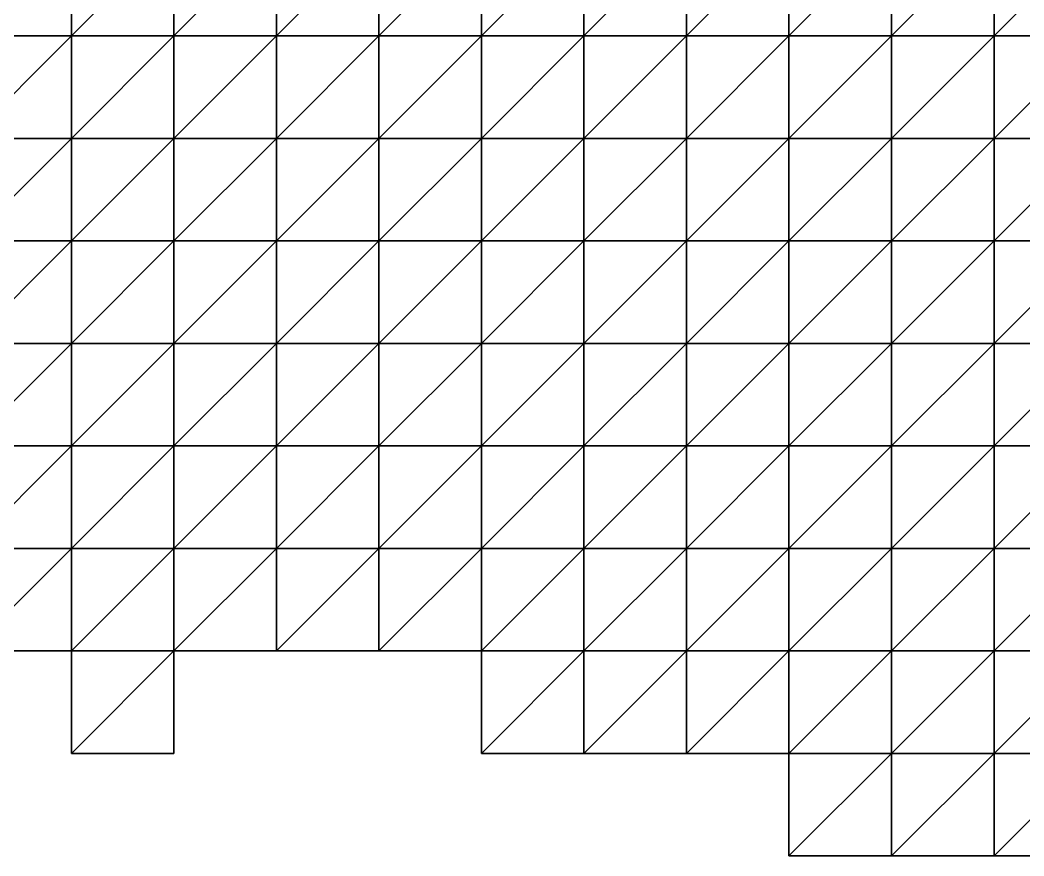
# Model space of a CAD drawing. Extents: x 292020 to 295740, y 4557680 to 4560040.
# Drawn here: x 294390 to 294585.8, y 4558480 to 4558643.1 of the extents above; entities that cross this region are included whole.
import ezdxf

# ---------------------------------------------------------------- set-up
doc = ezdxf.new("R2010")
doc.units = 0
doc.layers.add('RUN201_4_-_RUN201_NODOMAIN5_20X', color=7, linetype='CONTINUOUS')

msp = doc.modelspace()

# ---------------------------------------------------------------- linework, layer by layer
at = {"layer": 'RUN201_4_-_RUN201_NODOMAIN5_20X'}
for points in [[(294380, 4558660, 1880), (294380, 4558640, 1880), (294400, 4558660, 1880)], [(294400, 4558660, 1880), (294380, 4558640, 1880), (294400, 4558640, 1880)], [(294400, 4558660, 1940), (294380, 4558640, 1940), (294380, 4558660, 1940)], [(294400, 4558640, 1940), (294380, 4558640, 1940), (294400, 4558660, 1940)], [(294400, 4558660, 1880), (294400, 4558640, 1880), (294420, 4558660, 1880)], [(294420, 4558660, 1880), (294400, 4558640, 1880), (294420, 4558640, 1880)], [(294420, 4558660, 1940), (294400, 4558640, 1940), (294400, 4558660, 1940)], [(294420, 4558640, 1940), (294400, 4558640, 1940), (294420, 4558660, 1940)], [(294420, 4558660, 1880), (294420, 4558640, 1880), (294440, 4558660, 1880)], [(294440, 4558660, 1880), (294420, 4558640, 1880), (294440, 4558640, 1880)], [(294440, 4558660, 1940), (294420, 4558640, 1940), (294420, 4558660, 1940)], [(294440, 4558640, 1940), (294420, 4558640, 1940), (294440, 4558660, 1940)], [(294440, 4558660, 1880), (294440, 4558640, 1880), (294460, 4558660, 1880)], [(294460, 4558660, 1880), (294440, 4558640, 1880), (294460, 4558640, 1880)], [(294460, 4558660, 1940), (294440, 4558640, 1940), (294440, 4558660, 1940)], [(294460, 4558640, 1940), (294440, 4558640, 1940), (294460, 4558660, 1940)], [(294460, 4558660, 1880), (294460, 4558640, 1880), (294480, 4558660, 1880)], [(294480, 4558660, 1880), (294460, 4558640, 1880), (294480, 4558640, 1880)], [(294480, 4558660, 1940), (294460, 4558640, 1940), (294460, 4558660, 1940)], [(294480, 4558640, 1940), (294460, 4558640, 1940), (294480, 4558660, 1940)], [(294480, 4558660, 1880), (294480, 4558640, 1880), (294500, 4558660, 1880)], [(294500, 4558660, 1880), (294480, 4558640, 1880), (294500, 4558640, 1880)], [(294500, 4558660, 1940), (294480, 4558640, 1940), (294480, 4558660, 1940)], [(294500, 4558640, 1940), (294480, 4558640, 1940), (294500, 4558660, 1940)], [(294500, 4558660, 1860), (294500, 4558640, 1860), (294520, 4558660, 1860)], [(294520, 4558660, 1860), (294500, 4558640, 1860), (294520, 4558640, 1860)], [(294500, 4558660, 1860), (294500, 4558640, 1880), (294500, 4558640, 1860)], [(294500, 4558660, 1880), (294500, 4558640, 1880), (294500, 4558660, 1860)], [(294520, 4558660, 1940), (294500, 4558640, 1940), (294500, 4558660, 1940)], [(294520, 4558640, 1940), (294500, 4558640, 1940), (294520, 4558660, 1940)], [(294520, 4558660, 1860), (294520, 4558640, 1860), (294540, 4558660, 1860)], [(294540, 4558660, 1860), (294520, 4558640, 1860), (294540, 4558640, 1860)], [(294540, 4558660, 1940), (294520, 4558640, 1940), (294520, 4558660, 1940)], [(294540, 4558640, 1940), (294520, 4558640, 1940), (294540, 4558660, 1940)], [(294540, 4558660, 1860), (294540, 4558640, 1860), (294560, 4558660, 1860)], [(294560, 4558660, 1860), (294540, 4558640, 1860), (294560, 4558640, 1860)], [(294560, 4558660, 1940), (294540, 4558640, 1940), (294540, 4558660, 1940)], [(294560, 4558640, 1940), (294540, 4558640, 1940), (294560, 4558660, 1940)], [(294560, 4558660, 1860), (294560, 4558640, 1860), (294580, 4558660, 1860)], [(294580, 4558660, 1860), (294560, 4558640, 1860), (294580, 4558640, 1860)], [(294580, 4558660, 1940), (294560, 4558640, 1940), (294560, 4558660, 1940)], [(294580, 4558640, 1940), (294560, 4558640, 1940), (294580, 4558660, 1940)], [(294580, 4558660, 1860), (294580, 4558640, 1860), (294600, 4558660, 1860)], [(294600, 4558660, 1860), (294580, 4558640, 1860), (294600, 4558640, 1860)], [(294600, 4558660, 1940), (294580, 4558640, 1940), (294580, 4558660, 1940)], [(294600, 4558640, 1940), (294580, 4558640, 1940), (294600, 4558660, 1940)], [(294380, 4558640, 1880), (294380, 4558620, 1880), (294400, 4558640, 1880)], [(294400, 4558640, 1880), (294380, 4558620, 1880), (294400, 4558620, 1880)], [(294400, 4558640, 1940), (294380, 4558620, 1940), (294380, 4558640, 1940)], [(294400, 4558620, 1940), (294380, 4558620, 1940), (294400, 4558640, 1940)], [(294400, 4558640, 1880), (294400, 4558620, 1880), (294420, 4558640, 1880)], [(294420, 4558640, 1880), (294400, 4558620, 1880), (294420, 4558620, 1880)], [(294420, 4558640, 1940), (294400, 4558620, 1940), (294400, 4558640, 1940)], [(294420, 4558620, 1940), (294400, 4558620, 1940), (294420, 4558640, 1940)], [(294420, 4558640, 1880), (294420, 4558620, 1880), (294440, 4558640, 1880)], [(294440, 4558640, 1880), (294420, 4558620, 1880), (294440, 4558620, 1880)], [(294440, 4558640, 1940), (294420, 4558620, 1940), (294420, 4558640, 1940)], [(294440, 4558620, 1940), (294420, 4558620, 1940), (294440, 4558640, 1940)], [(294440, 4558640, 1860), (294440, 4558620, 1860), (294460, 4558640, 1860)], [(294460, 4558640, 1860), (294440, 4558620, 1860), (294460, 4558620, 1860)], [(294460, 4558640, 1860), (294440, 4558640, 1880), (294440, 4558640, 1860)], [(294460, 4558640, 1880), (294440, 4558640, 1880), (294460, 4558640, 1860)], [(294440, 4558640, 1860), (294440, 4558620, 1880), (294440, 4558620, 1860)], [(294440, 4558640, 1880), (294440, 4558620, 1880), (294440, 4558640, 1860)], [(294460, 4558640, 1940), (294440, 4558620, 1940), (294440, 4558640, 1940)], [(294460, 4558620, 1940), (294440, 4558620, 1940), (294460, 4558640, 1940)], [(294460, 4558640, 1860), (294460, 4558620, 1860), (294480, 4558640, 1860)], [(294480, 4558640, 1860), (294460, 4558620, 1860), (294480, 4558620, 1860)], [(294480, 4558640, 1860), (294460, 4558640, 1880), (294460, 4558640, 1860)], [(294480, 4558640, 1880), (294460, 4558640, 1880), (294480, 4558640, 1860)], [(294480, 4558640, 1940), (294460, 4558620, 1940), (294460, 4558640, 1940)], [(294480, 4558620, 1940), (294460, 4558620, 1940), (294480, 4558640, 1940)], [(294480, 4558640, 1860), (294480, 4558620, 1860), (294500, 4558640, 1860)], [(294500, 4558640, 1860), (294480, 4558620, 1860), (294500, 4558620, 1860)], [(294500, 4558640, 1860), (294480, 4558640, 1880), (294480, 4558640, 1860)], [(294500, 4558640, 1880), (294480, 4558640, 1880), (294500, 4558640, 1860)], [(294500, 4558640, 1940), (294480, 4558620, 1940), (294480, 4558640, 1940)], [(294500, 4558620, 1940), (294480, 4558620, 1940), (294500, 4558640, 1940)], [(294500, 4558640, 1860), (294500, 4558620, 1860), (294520, 4558640, 1860)], [(294520, 4558640, 1860), (294500, 4558620, 1860), (294520, 4558620, 1860)], [(294520, 4558640, 1940), (294500, 4558620, 1940), (294500, 4558640, 1940)], [(294520, 4558620, 1940), (294500, 4558620, 1940), (294520, 4558640, 1940)], [(294520, 4558640, 1860), (294520, 4558620, 1860), (294540, 4558640, 1860)], [(294540, 4558640, 1860), (294520, 4558620, 1860), (294540, 4558620, 1860)], [(294540, 4558640, 1940), (294520, 4558620, 1940), (294520, 4558640, 1940)], [(294540, 4558620, 1940), (294520, 4558620, 1940), (294540, 4558640, 1940)], [(294540, 4558640, 1860), (294540, 4558620, 1860), (294560, 4558640, 1860)], [(294560, 4558640, 1860), (294540, 4558620, 1860), (294560, 4558620, 1860)], [(294560, 4558640, 1940), (294540, 4558620, 1940), (294540, 4558640, 1940)], [(294560, 4558620, 1940), (294540, 4558620, 1940), (294560, 4558640, 1940)], [(294560, 4558640, 1840), (294560, 4558620, 1840), (294580, 4558640, 1840)], [(294580, 4558640, 1840), (294560, 4558620, 1840), (294580, 4558620, 1840)], [(294580, 4558640, 1840), (294560, 4558640, 1860), (294560, 4558640, 1840)], [(294580, 4558640, 1860), (294560, 4558640, 1860), (294580, 4558640, 1840)], [(294560, 4558640, 1840), (294560, 4558620, 1860), (294560, 4558620, 1840)], [(294560, 4558640, 1860), (294560, 4558620, 1860), (294560, 4558640, 1840)], [(294580, 4558640, 1940), (294560, 4558620, 1940), (294560, 4558640, 1940)], [(294580, 4558620, 1940), (294560, 4558620, 1940), (294580, 4558640, 1940)], [(294580, 4558640, 1840), (294580, 4558620, 1840), (294600, 4558640, 1840)], [(294600, 4558640, 1840), (294580, 4558620, 1840), (294600, 4558620, 1840)], [(294600, 4558640, 1840), (294580, 4558640, 1860), (294580, 4558640, 1840)], [(294600, 4558640, 1860), (294580, 4558640, 1860), (294600, 4558640, 1840)], [(294600, 4558640, 1940), (294580, 4558620, 1940), (294580, 4558640, 1940)], [(294600, 4558620, 1940), (294580, 4558620, 1940), (294600, 4558640, 1940)], [(294380, 4558620, 1880), (294380, 4558600, 1880), (294400, 4558620, 1880)], [(294400, 4558620, 1880), (294380, 4558600, 1880), (294400, 4558600, 1880)], [(294400, 4558620, 1940), (294380, 4558600, 1940), (294380, 4558620, 1940)], [(294400, 4558600, 1940), (294380, 4558600, 1940), (294400, 4558620, 1940)], [(294400, 4558620, 1860), (294400, 4558600, 1860), (294420, 4558620, 1860)], [(294420, 4558620, 1860), (294400, 4558600, 1860), (294420, 4558600, 1860)], [(294420, 4558620, 1860), (294400, 4558620, 1880), (294400, 4558620, 1860)], [(294420, 4558620, 1880), (294400, 4558620, 1880), (294420, 4558620, 1860)], [(294400, 4558620, 1860), (294400, 4558600, 1880), (294400, 4558600, 1860)], [(294400, 4558620, 1880), (294400, 4558600, 1880), (294400, 4558620, 1860)], [(294420, 4558620, 1940), (294400, 4558600, 1940), (294400, 4558620, 1940)], [(294420, 4558600, 1940), (294400, 4558600, 1940), (294420, 4558620, 1940)], [(294420, 4558620, 1860), (294420, 4558600, 1860), (294440, 4558620, 1860)], [(294440, 4558620, 1860), (294420, 4558600, 1860), (294440, 4558600, 1860)], [(294440, 4558620, 1860), (294420, 4558620, 1880), (294420, 4558620, 1860)], [(294440, 4558620, 1880), (294420, 4558620, 1880), (294440, 4558620, 1860)], [(294440, 4558620, 1940), (294420, 4558600, 1940), (294420, 4558620, 1940)], [(294440, 4558600, 1940), (294420, 4558600, 1940), (294440, 4558620, 1940)], [(294440, 4558620, 1860), (294440, 4558600, 1860), (294460, 4558620, 1860)], [(294460, 4558620, 1860), (294440, 4558600, 1860), (294460, 4558600, 1860)], [(294460, 4558620, 1940), (294440, 4558600, 1940), (294440, 4558620, 1940)], [(294460, 4558600, 1940), (294440, 4558600, 1940), (294460, 4558620, 1940)], [(294460, 4558620, 1860), (294460, 4558600, 1860), (294480, 4558620, 1860)], [(294480, 4558620, 1860), (294460, 4558600, 1860), (294480, 4558600, 1860)], [(294480, 4558620, 1940), (294460, 4558600, 1940), (294460, 4558620, 1940)], [(294480, 4558600, 1940), (294460, 4558600, 1940), (294480, 4558620, 1940)], [(294480, 4558620, 1860), (294480, 4558600, 1860), (294500, 4558620, 1860)], [(294500, 4558620, 1860), (294480, 4558600, 1860), (294500, 4558600, 1860)], [(294500, 4558620, 1940), (294480, 4558600, 1940), (294480, 4558620, 1940)], [(294500, 4558600, 1940), (294480, 4558600, 1940), (294500, 4558620, 1940)], [(294500, 4558620, 1840), (294500, 4558600, 1840), (294520, 4558620, 1840)], [(294520, 4558620, 1840), (294500, 4558600, 1840), (294520, 4558600, 1840)], [(294520, 4558620, 1840), (294500, 4558620, 1860), (294500, 4558620, 1840)], [(294520, 4558620, 1860), (294500, 4558620, 1860), (294520, 4558620, 1840)], [(294500, 4558620, 1840), (294500, 4558600, 1860), (294500, 4558600, 1840)], [(294500, 4558620, 1860), (294500, 4558600, 1860), (294500, 4558620, 1840)], [(294520, 4558620, 1940), (294500, 4558600, 1940), (294500, 4558620, 1940)], [(294520, 4558600, 1940), (294500, 4558600, 1940), (294520, 4558620, 1940)], [(294520, 4558620, 1840), (294520, 4558600, 1840), (294540, 4558620, 1840)], [(294540, 4558620, 1840), (294520, 4558600, 1840), (294540, 4558600, 1840)], [(294540, 4558620, 1840), (294520, 4558620, 1860), (294520, 4558620, 1840)], [(294540, 4558620, 1860), (294520, 4558620, 1860), (294540, 4558620, 1840)], [(294540, 4558620, 1940), (294520, 4558600, 1940), (294520, 4558620, 1940)], [(294540, 4558600, 1940), (294520, 4558600, 1940), (294540, 4558620, 1940)], [(294540, 4558620, 1840), (294540, 4558600, 1840), (294560, 4558620, 1840)], [(294560, 4558620, 1840), (294540, 4558600, 1840), (294560, 4558600, 1840)], [(294560, 4558620, 1840), (294540, 4558620, 1860), (294540, 4558620, 1840)], [(294560, 4558620, 1860), (294540, 4558620, 1860), (294560, 4558620, 1840)], [(294560, 4558620, 1940), (294540, 4558600, 1940), (294540, 4558620, 1940)], [(294560, 4558600, 1940), (294540, 4558600, 1940), (294560, 4558620, 1940)], [(294560, 4558620, 1840), (294560, 4558600, 1840), (294580, 4558620, 1840)], [(294580, 4558620, 1840), (294560, 4558600, 1840), (294580, 4558600, 1840)], [(294580, 4558620, 1940), (294560, 4558600, 1940), (294560, 4558620, 1940)], [(294580, 4558600, 1940), (294560, 4558600, 1940), (294580, 4558620, 1940)], [(294580, 4558620, 1840), (294580, 4558600, 1840), (294600, 4558620, 1840)], [(294600, 4558620, 1840), (294580, 4558600, 1840), (294600, 4558600, 1840)], [(294600, 4558620, 1940), (294580, 4558600, 1940), (294580, 4558620, 1940)], [(294600, 4558600, 1940), (294580, 4558600, 1940), (294600, 4558620, 1940)], [(294380, 4558600, 1880), (294380, 4558580, 1880), (294400, 4558600, 1880)], [(294400, 4558600, 1880), (294380, 4558580, 1880), (294400, 4558580, 1880)], [(294400, 4558600, 1940), (294380, 4558580, 1940), (294380, 4558600, 1940)], [(294400, 4558580, 1940), (294380, 4558580, 1940), (294400, 4558600, 1940)], [(294400, 4558600, 1860), (294400, 4558600, 1880), (294420, 4558600, 1860)], [(294420, 4558600, 1860), (294400, 4558600, 1880), (294420, 4558600, 1880)], [(294400, 4558600, 1880), (294400, 4558580, 1880), (294420, 4558600, 1880)], [(294420, 4558600, 1880), (294400, 4558580, 1880), (294420, 4558580, 1880)], [(294420, 4558600, 1940), (294400, 4558580, 1940), (294400, 4558600, 1940)], [(294420, 4558580, 1940), (294400, 4558580, 1940), (294420, 4558600, 1940)], [(294420, 4558600, 1860), (294420, 4558600, 1880), (294440, 4558600, 1860)], [(294440, 4558600, 1860), (294420, 4558600, 1880), (294440, 4558600, 1880)], [(294420, 4558600, 1880), (294420, 4558580, 1880), (294440, 4558600, 1880)], [(294440, 4558600, 1880), (294420, 4558580, 1880), (294440, 4558580, 1880)], [(294440, 4558600, 1940), (294420, 4558580, 1940), (294420, 4558600, 1940)], [(294440, 4558580, 1940), (294420, 4558580, 1940), (294440, 4558600, 1940)], [(294440, 4558600, 1860), (294440, 4558600, 1880), (294460, 4558600, 1860)], [(294460, 4558600, 1860), (294440, 4558600, 1880), (294460, 4558600, 1880)], [(294440, 4558600, 1880), (294440, 4558580, 1880), (294460, 4558600, 1880)], [(294460, 4558600, 1880), (294440, 4558580, 1880), (294460, 4558580, 1880)], [(294460, 4558600, 1940), (294440, 4558580, 1940), (294440, 4558600, 1940)], [(294460, 4558580, 1940), (294440, 4558580, 1940), (294460, 4558600, 1940)], [(294460, 4558600, 1860), (294460, 4558600, 1880), (294480, 4558600, 1860)], [(294480, 4558600, 1860), (294460, 4558600, 1880), (294480, 4558600, 1880)], [(294460, 4558600, 1880), (294460, 4558580, 1880), (294480, 4558600, 1880)], [(294480, 4558600, 1880), (294460, 4558580, 1880), (294480, 4558580, 1880)], [(294480, 4558600, 1940), (294460, 4558580, 1940), (294460, 4558600, 1940)], [(294480, 4558580, 1940), (294460, 4558580, 1940), (294480, 4558600, 1940)], [(294480, 4558600, 1860), (294480, 4558600, 1880), (294500, 4558600, 1860)], [(294500, 4558600, 1860), (294480, 4558600, 1880), (294500, 4558600, 1880)], [(294480, 4558600, 1880), (294480, 4558580, 1880), (294500, 4558600, 1880)], [(294500, 4558600, 1880), (294480, 4558580, 1880), (294500, 4558580, 1880)], [(294500, 4558600, 1940), (294480, 4558580, 1940), (294480, 4558600, 1940)], [(294500, 4558580, 1940), (294480, 4558580, 1940), (294500, 4558600, 1940)], [(294500, 4558600, 1840), (294500, 4558600, 1860), (294520, 4558600, 1840)], [(294520, 4558600, 1840), (294500, 4558600, 1860), (294520, 4558600, 1860)], [(294500, 4558600, 1860), (294500, 4558580, 1860), (294520, 4558600, 1860)], [(294520, 4558600, 1860), (294500, 4558580, 1860), (294520, 4558580, 1860)], [(294500, 4558600, 1860), (294500, 4558580, 1880), (294500, 4558580, 1860)], [(294500, 4558600, 1880), (294500, 4558580, 1880), (294500, 4558600, 1860)], [(294520, 4558600, 1940), (294500, 4558580, 1940), (294500, 4558600, 1940)], [(294520, 4558580, 1940), (294500, 4558580, 1940), (294520, 4558600, 1940)], [(294520, 4558600, 1840), (294520, 4558600, 1860), (294540, 4558600, 1840)], [(294540, 4558600, 1840), (294520, 4558600, 1860), (294540, 4558600, 1860)], [(294520, 4558600, 1860), (294520, 4558580, 1860), (294540, 4558600, 1860)], [(294540, 4558600, 1860), (294520, 4558580, 1860), (294540, 4558580, 1860)], [(294540, 4558600, 1940), (294520, 4558580, 1940), (294520, 4558600, 1940)], [(294540, 4558580, 1940), (294520, 4558580, 1940), (294540, 4558600, 1940)], [(294540, 4558600, 1840), (294540, 4558580, 1840), (294560, 4558600, 1840)], [(294560, 4558600, 1840), (294540, 4558580, 1840), (294560, 4558580, 1840)], [(294540, 4558600, 1840), (294540, 4558580, 1860), (294540, 4558580, 1840)], [(294540, 4558600, 1860), (294540, 4558580, 1860), (294540, 4558600, 1840)], [(294560, 4558600, 1940), (294540, 4558580, 1940), (294540, 4558600, 1940)], [(294560, 4558580, 1940), (294540, 4558580, 1940), (294560, 4558600, 1940)], [(294560, 4558600, 1840), (294560, 4558580, 1840), (294580, 4558600, 1840)], [(294580, 4558600, 1840), (294560, 4558580, 1840), (294580, 4558580, 1840)], [(294580, 4558600, 1940), (294560, 4558580, 1940), (294560, 4558600, 1940)], [(294580, 4558580, 1940), (294560, 4558580, 1940), (294580, 4558600, 1940)], [(294580, 4558600, 1840), (294580, 4558580, 1840), (294600, 4558600, 1840)], [(294600, 4558600, 1840), (294580, 4558580, 1840), (294600, 4558580, 1840)], [(294600, 4558600, 1940), (294580, 4558580, 1940), (294580, 4558600, 1940)], [(294600, 4558580, 1940), (294580, 4558580, 1940), (294600, 4558600, 1940)], [(294380, 4558580, 1880), (294380, 4558580, 1900), (294400, 4558580, 1880)], [(294400, 4558580, 1880), (294380, 4558580, 1900), (294400, 4558580, 1900)], [(294380, 4558580, 1900), (294380, 4558560, 1900), (294400, 4558580, 1900)], [(294400, 4558580, 1900), (294380, 4558560, 1900), (294400, 4558560, 1900)], [(294400, 4558580, 1940), (294380, 4558560, 1940), (294380, 4558580, 1940)], [(294400, 4558560, 1940), (294380, 4558560, 1940), (294400, 4558580, 1940)], [(294400, 4558580, 1880), (294400, 4558560, 1880), (294420, 4558580, 1880)], [(294420, 4558580, 1880), (294400, 4558560, 1880), (294420, 4558560, 1880)], [(294400, 4558580, 1880), (294400, 4558560, 1900), (294400, 4558560, 1880)], [(294400, 4558580, 1900), (294400, 4558560, 1900), (294400, 4558580, 1880)], [(294420, 4558580, 1940), (294400, 4558560, 1940), (294400, 4558580, 1940)], [(294420, 4558560, 1940), (294400, 4558560, 1940), (294420, 4558580, 1940)], [(294420, 4558560, 1880), (294420, 4558560, 1900), (294420, 4558580, 1880)], [(294420, 4558580, 1880), (294420, 4558560, 1900), (294420, 4558580, 1900)], [(294420, 4558580, 1880), (294420, 4558580, 1900), (294440, 4558580, 1880)], [(294440, 4558580, 1880), (294420, 4558580, 1900), (294440, 4558580, 1900)], [(294420, 4558580, 1900), (294420, 4558560, 1900), (294440, 4558580, 1900)], [(294440, 4558580, 1900), (294420, 4558560, 1900), (294440, 4558560, 1900)], [(294440, 4558580, 1940), (294420, 4558560, 1940), (294420, 4558580, 1940)], [(294440, 4558560, 1940), (294420, 4558560, 1940), (294440, 4558580, 1940)], [(294440, 4558580, 1880), (294440, 4558580, 1900), (294460, 4558580, 1880)], [(294460, 4558580, 1880), (294440, 4558580, 1900), (294460, 4558580, 1900)], [(294440, 4558580, 1900), (294440, 4558560, 1900), (294460, 4558580, 1900)], [(294460, 4558580, 1900), (294440, 4558560, 1900), (294460, 4558560, 1900)], [(294460, 4558580, 1940), (294440, 4558560, 1940), (294440, 4558580, 1940)], [(294460, 4558560, 1940), (294440, 4558560, 1940), (294460, 4558580, 1940)], [(294460, 4558580, 1880), (294460, 4558580, 1900), (294480, 4558580, 1880)], [(294480, 4558580, 1880), (294460, 4558580, 1900), (294480, 4558580, 1900)], [(294460, 4558580, 1900), (294460, 4558560, 1900), (294480, 4558580, 1900)], [(294480, 4558580, 1900), (294460, 4558560, 1900), (294480, 4558560, 1900)], [(294480, 4558580, 1940), (294460, 4558560, 1940), (294460, 4558580, 1940)], [(294480, 4558560, 1940), (294460, 4558560, 1940), (294480, 4558580, 1940)], [(294480, 4558580, 1880), (294480, 4558580, 1900), (294500, 4558580, 1880)], [(294500, 4558580, 1880), (294480, 4558580, 1900), (294500, 4558580, 1900)], [(294480, 4558580, 1900), (294480, 4558560, 1900), (294500, 4558580, 1900)], [(294500, 4558580, 1900), (294480, 4558560, 1900), (294500, 4558560, 1900)], [(294500, 4558580, 1940), (294480, 4558560, 1940), (294480, 4558580, 1940)], [(294500, 4558560, 1940), (294480, 4558560, 1940), (294500, 4558580, 1940)], [(294500, 4558580, 1860), (294500, 4558580, 1880), (294520, 4558580, 1860)], [(294520, 4558580, 1860), (294500, 4558580, 1880), (294520, 4558580, 1880)], [(294500, 4558580, 1880), (294500, 4558560, 1880), (294520, 4558580, 1880)], [(294520, 4558580, 1880), (294500, 4558560, 1880), (294520, 4558560, 1880)], [(294500, 4558580, 1880), (294500, 4558560, 1900), (294500, 4558560, 1880)], [(294500, 4558580, 1900), (294500, 4558560, 1900), (294500, 4558580, 1880)], [(294520, 4558580, 1940), (294500, 4558560, 1940), (294500, 4558580, 1940)], [(294520, 4558560, 1940), (294500, 4558560, 1940), (294520, 4558580, 1940)], [(294520, 4558580, 1860), (294520, 4558580, 1880), (294540, 4558580, 1860)], [(294540, 4558580, 1860), (294520, 4558580, 1880), (294540, 4558580, 1880)], [(294520, 4558580, 1880), (294520, 4558560, 1880), (294540, 4558580, 1880)], [(294540, 4558580, 1880), (294520, 4558560, 1880), (294540, 4558560, 1880)], [(294540, 4558580, 1940), (294520, 4558560, 1940), (294520, 4558580, 1940)], [(294540, 4558560, 1940), (294520, 4558560, 1940), (294540, 4558580, 1940)], [(294540, 4558580, 1840), (294540, 4558580, 1860), (294560, 4558580, 1840)], [(294560, 4558580, 1840), (294540, 4558580, 1860), (294560, 4558580, 1860)], [(294540, 4558580, 1860), (294540, 4558560, 1860), (294560, 4558580, 1860)], [(294560, 4558580, 1860), (294540, 4558560, 1860), (294560, 4558560, 1860)], [(294540, 4558580, 1860), (294540, 4558560, 1880), (294540, 4558560, 1860)], [(294540, 4558580, 1880), (294540, 4558560, 1880), (294540, 4558580, 1860)], [(294560, 4558580, 1940), (294540, 4558560, 1940), (294540, 4558580, 1940)], [(294560, 4558560, 1940), (294540, 4558560, 1940), (294560, 4558580, 1940)], [(294560, 4558580, 1840), (294560, 4558580, 1860), (294580, 4558580, 1840)], [(294580, 4558580, 1840), (294560, 4558580, 1860), (294580, 4558580, 1860)], [(294560, 4558580, 1860), (294560, 4558560, 1860), (294580, 4558580, 1860)], [(294580, 4558580, 1860), (294560, 4558560, 1860), (294580, 4558560, 1860)], [(294580, 4558580, 1940), (294560, 4558560, 1940), (294560, 4558580, 1940)], [(294580, 4558560, 1940), (294560, 4558560, 1940), (294580, 4558580, 1940)], [(294580, 4558580, 1840), (294580, 4558580, 1860), (294600, 4558580, 1840)], [(294600, 4558580, 1840), (294580, 4558580, 1860), (294600, 4558580, 1860)], [(294580, 4558580, 1860), (294580, 4558560, 1860), (294600, 4558580, 1860)], [(294600, 4558580, 1860), (294580, 4558560, 1860), (294600, 4558560, 1860)], [(294600, 4558580, 1940), (294580, 4558560, 1940), (294580, 4558580, 1940)], [(294600, 4558560, 1940), (294580, 4558560, 1940), (294600, 4558580, 1940)], [(294380, 4558560, 1900), (294380, 4558560, 1920), (294400, 4558560, 1900)], [(294400, 4558560, 1900), (294380, 4558560, 1920), (294400, 4558560, 1920)], [(294380, 4558560, 1920), (294380, 4558540, 1920), (294400, 4558560, 1920)], [(294400, 4558560, 1920), (294380, 4558540, 1920), (294400, 4558540, 1920)], [(294400, 4558560, 1960), (294380, 4558540, 1960), (294380, 4558560, 1960)], [(294400, 4558540, 1960), (294380, 4558540, 1960), (294400, 4558560, 1960)], [(294400, 4558560, 1940), (294380, 4558560, 1960), (294380, 4558560, 1940)], [(294400, 4558560, 1960), (294380, 4558560, 1960), (294400, 4558560, 1940)], [(294400, 4558560, 1880), (294400, 4558560, 1900), (294420, 4558560, 1880)], [(294420, 4558560, 1880), (294400, 4558560, 1900), (294420, 4558560, 1900)], [(294400, 4558560, 1900), (294400, 4558540, 1900), (294420, 4558560, 1900)], [(294420, 4558560, 1900), (294400, 4558540, 1900), (294420, 4558540, 1900)], [(294400, 4558560, 1900), (294400, 4558540, 1920), (294400, 4558540, 1900)], [(294400, 4558560, 1920), (294400, 4558540, 1920), (294400, 4558560, 1900)], [(294420, 4558560, 1960), (294400, 4558540, 1960), (294400, 4558560, 1960)], [(294420, 4558540, 1960), (294400, 4558540, 1960), (294420, 4558560, 1960)], [(294420, 4558560, 1940), (294400, 4558560, 1960), (294400, 4558560, 1940)], [(294420, 4558560, 1960), (294400, 4558560, 1960), (294420, 4558560, 1940)], [(294420, 4558540, 1900), (294420, 4558540, 1920), (294420, 4558560, 1900)], [(294420, 4558560, 1900), (294420, 4558540, 1920), (294420, 4558560, 1920)], [(294420, 4558560, 1900), (294420, 4558560, 1920), (294440, 4558560, 1900)], [(294440, 4558560, 1900), (294420, 4558560, 1920), (294440, 4558560, 1920)], [(294420, 4558560, 1920), (294420, 4558540, 1920), (294440, 4558560, 1920)], [(294440, 4558560, 1920), (294420, 4558540, 1920), (294440, 4558540, 1920)], [(294440, 4558560, 1960), (294420, 4558540, 1960), (294420, 4558560, 1960)], [(294440, 4558540, 1960), (294420, 4558540, 1960), (294440, 4558560, 1960)], [(294440, 4558560, 1940), (294420, 4558560, 1960), (294420, 4558560, 1940)], [(294440, 4558560, 1960), (294420, 4558560, 1960), (294440, 4558560, 1940)], [(294440, 4558560, 1900), (294440, 4558560, 1920), (294460, 4558560, 1900)], [(294460, 4558560, 1900), (294440, 4558560, 1920), (294460, 4558560, 1920)], [(294440, 4558560, 1920), (294440, 4558540, 1920), (294460, 4558560, 1920)], [(294460, 4558560, 1920), (294440, 4558540, 1920), (294460, 4558540, 1920)], [(294460, 4558560, 1960), (294440, 4558540, 1960), (294440, 4558560, 1960)], [(294460, 4558540, 1960), (294440, 4558540, 1960), (294460, 4558560, 1960)], [(294460, 4558560, 1940), (294440, 4558560, 1960), (294440, 4558560, 1940)], [(294460, 4558560, 1960), (294440, 4558560, 1960), (294460, 4558560, 1940)], [(294460, 4558560, 1900), (294460, 4558560, 1920), (294480, 4558560, 1900)], [(294480, 4558560, 1900), (294460, 4558560, 1920), (294480, 4558560, 1920)], [(294460, 4558560, 1920), (294460, 4558540, 1920), (294480, 4558560, 1920)], [(294480, 4558560, 1920), (294460, 4558540, 1920), (294480, 4558540, 1920)], [(294480, 4558560, 1960), (294460, 4558540, 1960), (294460, 4558560, 1960)], [(294480, 4558540, 1960), (294460, 4558540, 1960), (294480, 4558560, 1960)], [(294480, 4558560, 1940), (294460, 4558560, 1960), (294460, 4558560, 1940)], [(294480, 4558560, 1960), (294460, 4558560, 1960), (294480, 4558560, 1940)], [(294480, 4558560, 1900), (294480, 4558560, 1920), (294500, 4558560, 1900)], [(294500, 4558560, 1900), (294480, 4558560, 1920), (294500, 4558560, 1920)], [(294480, 4558560, 1920), (294480, 4558540, 1920), (294500, 4558560, 1920)], [(294500, 4558560, 1920), (294480, 4558540, 1920), (294500, 4558540, 1920)], [(294500, 4558560, 1940), (294480, 4558540, 1940), (294480, 4558560, 1940)], [(294500, 4558540, 1940), (294480, 4558540, 1940), (294500, 4558560, 1940)], [(294480, 4558540, 1940), (294480, 4558540, 1960), (294480, 4558560, 1940)], [(294480, 4558560, 1940), (294480, 4558540, 1960), (294480, 4558560, 1960)], [(294500, 4558560, 1880), (294500, 4558560, 1900), (294520, 4558560, 1880)], [(294520, 4558560, 1880), (294500, 4558560, 1900), (294520, 4558560, 1900)], [(294500, 4558560, 1900), (294500, 4558540, 1900), (294520, 4558560, 1900)], [(294520, 4558560, 1900), (294500, 4558540, 1900), (294520, 4558540, 1900)], [(294500, 4558560, 1900), (294500, 4558540, 1920), (294500, 4558540, 1900)], [(294500, 4558560, 1920), (294500, 4558540, 1920), (294500, 4558560, 1900)], [(294520, 4558560, 1940), (294500, 4558540, 1940), (294500, 4558560, 1940)], [(294520, 4558540, 1940), (294500, 4558540, 1940), (294520, 4558560, 1940)], [(294520, 4558560, 1880), (294520, 4558560, 1900), (294540, 4558560, 1880)], [(294540, 4558560, 1880), (294520, 4558560, 1900), (294540, 4558560, 1900)], [(294520, 4558560, 1900), (294520, 4558540, 1900), (294540, 4558560, 1900)], [(294540, 4558560, 1900), (294520, 4558540, 1900), (294540, 4558540, 1900)], [(294540, 4558560, 1940), (294520, 4558540, 1940), (294520, 4558560, 1940)], [(294540, 4558540, 1940), (294520, 4558540, 1940), (294540, 4558560, 1940)], [(294540, 4558560, 1860), (294540, 4558560, 1880), (294560, 4558560, 1860)], [(294560, 4558560, 1860), (294540, 4558560, 1880), (294560, 4558560, 1880)], [(294540, 4558560, 1880), (294540, 4558540, 1880), (294560, 4558560, 1880)], [(294560, 4558560, 1880), (294540, 4558540, 1880), (294560, 4558540, 1880)], [(294540, 4558560, 1880), (294540, 4558540, 1900), (294540, 4558540, 1880)], [(294540, 4558560, 1900), (294540, 4558540, 1900), (294540, 4558560, 1880)], [(294560, 4558560, 1940), (294540, 4558540, 1940), (294540, 4558560, 1940)], [(294560, 4558540, 1940), (294540, 4558540, 1940), (294560, 4558560, 1940)], [(294560, 4558560, 1860), (294560, 4558560, 1880), (294580, 4558560, 1860)], [(294580, 4558560, 1860), (294560, 4558560, 1880), (294580, 4558560, 1880)], [(294560, 4558560, 1880), (294560, 4558540, 1880), (294580, 4558560, 1880)], [(294580, 4558560, 1880), (294560, 4558540, 1880), (294580, 4558540, 1880)], [(294580, 4558560, 1940), (294560, 4558540, 1940), (294560, 4558560, 1940)], [(294580, 4558540, 1940), (294560, 4558540, 1940), (294580, 4558560, 1940)], [(294580, 4558560, 1860), (294580, 4558560, 1880), (294600, 4558560, 1860)], [(294600, 4558560, 1860), (294580, 4558560, 1880), (294600, 4558560, 1880)], [(294580, 4558560, 1880), (294580, 4558540, 1880), (294600, 4558560, 1880)], [(294600, 4558560, 1880), (294580, 4558540, 1880), (294600, 4558540, 1880)], [(294600, 4558560, 1940), (294580, 4558540, 1940), (294580, 4558560, 1940)], [(294600, 4558540, 1940), (294580, 4558540, 1940), (294600, 4558560, 1940)], [(294380, 4558540, 1920), (294380, 4558540, 1940), (294400, 4558540, 1920)], [(294400, 4558540, 1920), (294380, 4558540, 1940), (294400, 4558540, 1940)], [(294380, 4558540, 1940), (294380, 4558520, 1940), (294400, 4558540, 1940)], [(294400, 4558540, 1940), (294380, 4558520, 1940), (294400, 4558520, 1940)], [(294400, 4558540, 1960), (294380, 4558520, 1960), (294380, 4558540, 1960)], [(294400, 4558520, 1960), (294380, 4558520, 1960), (294400, 4558540, 1960)], [(294400, 4558540, 1900), (294400, 4558540, 1920), (294420, 4558540, 1900)], [(294420, 4558540, 1900), (294400, 4558540, 1920), (294420, 4558540, 1920)], [(294400, 4558540, 1920), (294400, 4558520, 1920), (294420, 4558540, 1920)], [(294420, 4558540, 1920), (294400, 4558520, 1920), (294420, 4558520, 1920)], [(294400, 4558540, 1920), (294400, 4558520, 1940), (294400, 4558520, 1920)], [(294400, 4558540, 1940), (294400, 4558520, 1940), (294400, 4558540, 1920)], [(294420, 4558540, 1960), (294400, 4558520, 1960), (294400, 4558540, 1960)], [(294420, 4558520, 1960), (294400, 4558520, 1960), (294420, 4558540, 1960)], [(294420, 4558520, 1920), (294420, 4558520, 1940), (294420, 4558540, 1920)], [(294420, 4558540, 1920), (294420, 4558520, 1940), (294420, 4558540, 1940)], [(294420, 4558540, 1920), (294420, 4558540, 1940), (294440, 4558540, 1920)], [(294440, 4558540, 1920), (294420, 4558540, 1940), (294440, 4558540, 1940)], [(294420, 4558540, 1940), (294420, 4558520, 1940), (294440, 4558540, 1940)], [(294440, 4558540, 1940), (294420, 4558520, 1940), (294440, 4558520, 1940)], [(294440, 4558540, 1960), (294420, 4558520, 1960), (294420, 4558540, 1960)], [(294440, 4558520, 1960), (294420, 4558520, 1960), (294440, 4558540, 1960)], [(294440, 4558540, 1920), (294440, 4558540, 1940), (294460, 4558540, 1920)], [(294460, 4558540, 1920), (294440, 4558540, 1940), (294460, 4558540, 1940)], [(294440, 4558540, 1940), (294440, 4558520, 1940), (294460, 4558540, 1940)], [(294460, 4558540, 1940), (294440, 4558520, 1940), (294460, 4558520, 1940)], [(294460, 4558540, 1960), (294440, 4558520, 1960), (294440, 4558540, 1960)], [(294460, 4558520, 1960), (294440, 4558520, 1960), (294460, 4558540, 1960)], [(294460, 4558540, 1920), (294460, 4558540, 1940), (294480, 4558540, 1920)], [(294480, 4558540, 1920), (294460, 4558540, 1940), (294480, 4558540, 1940)], [(294460, 4558540, 1940), (294460, 4558520, 1940), (294480, 4558540, 1940)], [(294480, 4558540, 1940), (294460, 4558520, 1940), (294480, 4558520, 1940)], [(294480, 4558540, 1960), (294460, 4558520, 1960), (294460, 4558540, 1960)], [(294480, 4558520, 1960), (294460, 4558520, 1960), (294480, 4558540, 1960)], [(294480, 4558540, 1920), (294480, 4558540, 1940), (294500, 4558540, 1920)], [(294500, 4558540, 1920), (294480, 4558540, 1940), (294500, 4558540, 1940)], [(294480, 4558540, 1940), (294480, 4558520, 1940), (294500, 4558540, 1940)], [(294500, 4558540, 1940), (294480, 4558520, 1940), (294500, 4558520, 1940)], [(294500, 4558540, 1960), (294480, 4558520, 1960), (294480, 4558540, 1960)], [(294500, 4558520, 1960), (294480, 4558520, 1960), (294500, 4558540, 1960)], [(294500, 4558540, 1940), (294480, 4558540, 1960), (294480, 4558540, 1940)], [(294500, 4558540, 1960), (294480, 4558540, 1960), (294500, 4558540, 1940)], [(294500, 4558540, 1900), (294500, 4558540, 1920), (294520, 4558540, 1900)], [(294520, 4558540, 1900), (294500, 4558540, 1920), (294520, 4558540, 1920)], [(294500, 4558540, 1920), (294500, 4558520, 1920), (294520, 4558540, 1920)], [(294520, 4558540, 1920), (294500, 4558520, 1920), (294520, 4558520, 1920)], [(294500, 4558540, 1920), (294500, 4558520, 1940), (294500, 4558520, 1920)], [(294500, 4558540, 1940), (294500, 4558520, 1940), (294500, 4558540, 1920)], [(294520, 4558540, 1960), (294500, 4558520, 1960), (294500, 4558540, 1960)], [(294520, 4558520, 1960), (294500, 4558520, 1960), (294520, 4558540, 1960)], [(294520, 4558540, 1940), (294500, 4558540, 1960), (294500, 4558540, 1940)], [(294520, 4558540, 1960), (294500, 4558540, 1960), (294520, 4558540, 1940)], [(294520, 4558540, 1900), (294520, 4558540, 1920), (294540, 4558540, 1900)], [(294540, 4558540, 1900), (294520, 4558540, 1920), (294540, 4558540, 1920)], [(294520, 4558540, 1920), (294520, 4558520, 1920), (294540, 4558540, 1920)], [(294540, 4558540, 1920), (294520, 4558520, 1920), (294540, 4558520, 1920)], [(294540, 4558540, 1940), (294520, 4558520, 1940), (294520, 4558540, 1940)], [(294540, 4558520, 1940), (294520, 4558520, 1940), (294540, 4558540, 1940)], [(294520, 4558520, 1940), (294520, 4558520, 1960), (294520, 4558540, 1940)], [(294520, 4558540, 1940), (294520, 4558520, 1960), (294520, 4558540, 1960)], [(294540, 4558540, 1880), (294540, 4558540, 1900), (294560, 4558540, 1880)], [(294560, 4558540, 1880), (294540, 4558540, 1900), (294560, 4558540, 1900)], [(294540, 4558540, 1900), (294540, 4558520, 1900), (294560, 4558540, 1900)], [(294560, 4558540, 1900), (294540, 4558520, 1900), (294560, 4558520, 1900)], [(294540, 4558540, 1900), (294540, 4558520, 1920), (294540, 4558520, 1900)], [(294540, 4558540, 1920), (294540, 4558520, 1920), (294540, 4558540, 1900)], [(294560, 4558540, 1940), (294540, 4558520, 1940), (294540, 4558540, 1940)], [(294560, 4558520, 1940), (294540, 4558520, 1940), (294560, 4558540, 1940)], [(294560, 4558540, 1880), (294560, 4558540, 1900), (294580, 4558540, 1880)], [(294580, 4558540, 1880), (294560, 4558540, 1900), (294580, 4558540, 1900)], [(294560, 4558540, 1900), (294560, 4558520, 1900), (294580, 4558540, 1900)], [(294580, 4558540, 1900), (294560, 4558520, 1900), (294580, 4558520, 1900)], [(294580, 4558540, 1940), (294560, 4558520, 1940), (294560, 4558540, 1940)], [(294580, 4558520, 1940), (294560, 4558520, 1940), (294580, 4558540, 1940)], [(294580, 4558540, 1880), (294580, 4558540, 1900), (294600, 4558540, 1880)], [(294600, 4558540, 1880), (294580, 4558540, 1900), (294600, 4558540, 1900)], [(294580, 4558540, 1900), (294580, 4558520, 1900), (294600, 4558540, 1900)], [(294600, 4558540, 1900), (294580, 4558520, 1900), (294600, 4558520, 1900)], [(294600, 4558540, 1940), (294580, 4558520, 1940), (294580, 4558540, 1940)], [(294600, 4558520, 1940), (294580, 4558520, 1940), (294600, 4558540, 1940)], [(294380, 4558520, 1940), (294380, 4558520, 1960), (294400, 4558520, 1940)], [(294400, 4558520, 1940), (294380, 4558520, 1960), (294400, 4558520, 1960)], [(294400, 4558520, 1920), (294400, 4558520, 1940), (294420, 4558520, 1920)], [(294420, 4558520, 1920), (294400, 4558520, 1940), (294420, 4558520, 1940)], [(294400, 4558520, 1940), (294400, 4558500, 1940), (294420, 4558520, 1940)], [(294420, 4558520, 1940), (294400, 4558500, 1940), (294420, 4558500, 1940)], [(294420, 4558520, 1960), (294400, 4558500, 1960), (294400, 4558520, 1960)], [(294420, 4558500, 1960), (294400, 4558500, 1960), (294420, 4558520, 1960)], [(294400, 4558520, 1940), (294400, 4558500, 1960), (294400, 4558500, 1940)], [(294400, 4558520, 1960), (294400, 4558500, 1960), (294400, 4558520, 1940)], [(294420, 4558500, 1940), (294420, 4558500, 1960), (294420, 4558520, 1940)], [(294420, 4558520, 1940), (294420, 4558500, 1960), (294420, 4558520, 1960)], [(294420, 4558520, 1940), (294420, 4558520, 1960), (294440, 4558520, 1940)], [(294440, 4558520, 1940), (294420, 4558520, 1960), (294440, 4558520, 1960)], [(294440, 4558520, 1940), (294440, 4558520, 1960), (294460, 4558520, 1940)], [(294460, 4558520, 1940), (294440, 4558520, 1960), (294460, 4558520, 1960)], [(294460, 4558520, 1940), (294460, 4558520, 1960), (294480, 4558520, 1940)], [(294480, 4558520, 1940), (294460, 4558520, 1960), (294480, 4558520, 1960)], [(294480, 4558520, 1940), (294480, 4558500, 1940), (294500, 4558520, 1940)], [(294500, 4558520, 1940), (294480, 4558500, 1940), (294500, 4558500, 1940)], [(294500, 4558520, 1960), (294480, 4558500, 1960), (294480, 4558520, 1960)], [(294500, 4558500, 1960), (294480, 4558500, 1960), (294500, 4558520, 1960)], [(294480, 4558520, 1940), (294480, 4558500, 1960), (294480, 4558500, 1940)], [(294480, 4558520, 1960), (294480, 4558500, 1960), (294480, 4558520, 1940)], [(294500, 4558520, 1920), (294500, 4558520, 1940), (294520, 4558520, 1920)], [(294520, 4558520, 1920), (294500, 4558520, 1940), (294520, 4558520, 1940)], [(294500, 4558520, 1940), (294500, 4558500, 1940), (294520, 4558520, 1940)], [(294520, 4558520, 1940), (294500, 4558500, 1940), (294520, 4558500, 1940)], [(294520, 4558520, 1960), (294500, 4558500, 1960), (294500, 4558520, 1960)], [(294520, 4558500, 1960), (294500, 4558500, 1960), (294520, 4558520, 1960)], [(294520, 4558520, 1920), (294520, 4558520, 1940), (294540, 4558520, 1920)], [(294540, 4558520, 1920), (294520, 4558520, 1940), (294540, 4558520, 1940)], [(294520, 4558520, 1940), (294520, 4558500, 1940), (294540, 4558520, 1940)], [(294540, 4558520, 1940), (294520, 4558500, 1940), (294540, 4558500, 1940)], [(294540, 4558520, 1960), (294520, 4558500, 1960), (294520, 4558520, 1960)], [(294540, 4558500, 1960), (294520, 4558500, 1960), (294540, 4558520, 1960)], [(294540, 4558520, 1940), (294520, 4558520, 1960), (294520, 4558520, 1940)], [(294540, 4558520, 1960), (294520, 4558520, 1960), (294540, 4558520, 1940)], [(294540, 4558520, 1900), (294540, 4558520, 1920), (294560, 4558520, 1900)], [(294560, 4558520, 1900), (294540, 4558520, 1920), (294560, 4558520, 1920)], [(294540, 4558520, 1920), (294540, 4558500, 1920), (294560, 4558520, 1920)], [(294560, 4558520, 1920), (294540, 4558500, 1920), (294560, 4558500, 1920)], [(294540, 4558520, 1920), (294540, 4558500, 1940), (294540, 4558500, 1920)], [(294540, 4558520, 1940), (294540, 4558500, 1940), (294540, 4558520, 1920)], [(294560, 4558520, 1960), (294540, 4558500, 1960), (294540, 4558520, 1960)], [(294560, 4558500, 1960), (294540, 4558500, 1960), (294560, 4558520, 1960)], [(294560, 4558520, 1940), (294540, 4558520, 1960), (294540, 4558520, 1940)], [(294560, 4558520, 1960), (294540, 4558520, 1960), (294560, 4558520, 1940)], [(294560, 4558520, 1900), (294560, 4558520, 1920), (294580, 4558520, 1900)], [(294580, 4558520, 1900), (294560, 4558520, 1920), (294580, 4558520, 1920)], [(294560, 4558520, 1920), (294560, 4558500, 1920), (294580, 4558520, 1920)], [(294580, 4558520, 1920), (294560, 4558500, 1920), (294580, 4558500, 1920)], [(294580, 4558520, 1940), (294560, 4558500, 1940), (294560, 4558520, 1940)], [(294580, 4558500, 1940), (294560, 4558500, 1940), (294580, 4558520, 1940)], [(294560, 4558500, 1940), (294560, 4558500, 1960), (294560, 4558520, 1940)], [(294560, 4558520, 1940), (294560, 4558500, 1960), (294560, 4558520, 1960)], [(294580, 4558520, 1900), (294580, 4558520, 1920), (294600, 4558520, 1900)], [(294600, 4558520, 1900), (294580, 4558520, 1920), (294600, 4558520, 1920)], [(294580, 4558520, 1920), (294580, 4558500, 1920), (294600, 4558520, 1920)], [(294600, 4558520, 1920), (294580, 4558500, 1920), (294600, 4558500, 1920)], [(294600, 4558520, 1940), (294580, 4558500, 1940), (294580, 4558520, 1940)], [(294600, 4558500, 1940), (294580, 4558500, 1940), (294600, 4558520, 1940)], [(294400, 4558500, 1940), (294400, 4558500, 1960), (294420, 4558500, 1940)], [(294420, 4558500, 1940), (294400, 4558500, 1960), (294420, 4558500, 1960)], [(294480, 4558500, 1940), (294480, 4558500, 1960), (294500, 4558500, 1940)], [(294500, 4558500, 1940), (294480, 4558500, 1960), (294500, 4558500, 1960)], [(294500, 4558500, 1940), (294500, 4558500, 1960), (294520, 4558500, 1940)], [(294520, 4558500, 1940), (294500, 4558500, 1960), (294520, 4558500, 1960)], [(294520, 4558500, 1940), (294520, 4558500, 1960), (294540, 4558500, 1940)], [(294540, 4558500, 1940), (294520, 4558500, 1960), (294540, 4558500, 1960)], [(294540, 4558500, 1920), (294540, 4558500, 1940), (294560, 4558500, 1920)], [(294560, 4558500, 1920), (294540, 4558500, 1940), (294560, 4558500, 1940)], [(294540, 4558500, 1940), (294540, 4558480, 1940), (294560, 4558500, 1940)], [(294560, 4558500, 1940), (294540, 4558480, 1940), (294560, 4558480, 1940)], [(294560, 4558500, 1960), (294540, 4558480, 1960), (294540, 4558500, 1960)], [(294560, 4558480, 1960), (294540, 4558480, 1960), (294560, 4558500, 1960)], [(294540, 4558500, 1940), (294540, 4558480, 1960), (294540, 4558480, 1940)], [(294540, 4558500, 1960), (294540, 4558480, 1960), (294540, 4558500, 1940)], [(294560, 4558500, 1920), (294560, 4558500, 1940), (294580, 4558500, 1920)], [(294580, 4558500, 1920), (294560, 4558500, 1940), (294580, 4558500, 1940)], [(294560, 4558500, 1940), (294560, 4558480, 1940), (294580, 4558500, 1940)], [(294580, 4558500, 1940), (294560, 4558480, 1940), (294580, 4558480, 1940)], [(294580, 4558500, 1960), (294560, 4558480, 1960), (294560, 4558500, 1960)], [(294580, 4558480, 1960), (294560, 4558480, 1960), (294580, 4558500, 1960)], [(294580, 4558500, 1940), (294560, 4558500, 1960), (294560, 4558500, 1940)], [(294580, 4558500, 1960), (294560, 4558500, 1960), (294580, 4558500, 1940)], [(294580, 4558500, 1920), (294580, 4558500, 1940), (294600, 4558500, 1920)], [(294600, 4558500, 1920), (294580, 4558500, 1940), (294600, 4558500, 1940)], [(294580, 4558500, 1940), (294580, 4558480, 1940), (294600, 4558500, 1940)], [(294600, 4558500, 1940), (294580, 4558480, 1940), (294600, 4558480, 1940)], [(294600, 4558500, 1960), (294580, 4558480, 1960), (294580, 4558500, 1960)], [(294600, 4558480, 1960), (294580, 4558480, 1960), (294600, 4558500, 1960)], [(294600, 4558500, 1940), (294580, 4558500, 1960), (294580, 4558500, 1940)], [(294600, 4558500, 1960), (294580, 4558500, 1960), (294600, 4558500, 1940)], [(294540, 4558480, 1940), (294540, 4558480, 1960), (294560, 4558480, 1940)], [(294560, 4558480, 1940), (294540, 4558480, 1960), (294560, 4558480, 1960)], [(294560, 4558480, 1940), (294560, 4558480, 1960), (294580, 4558480, 1940)], [(294580, 4558480, 1940), (294560, 4558480, 1960), (294580, 4558480, 1960)], [(294580, 4558480, 1940), (294580, 4558480, 1960), (294600, 4558480, 1940)], [(294600, 4558480, 1940), (294580, 4558480, 1960), (294600, 4558480, 1960)]]:
    msp.add_3dface(points, dxfattribs=at)

doc.saveas('drawing.dxf')
